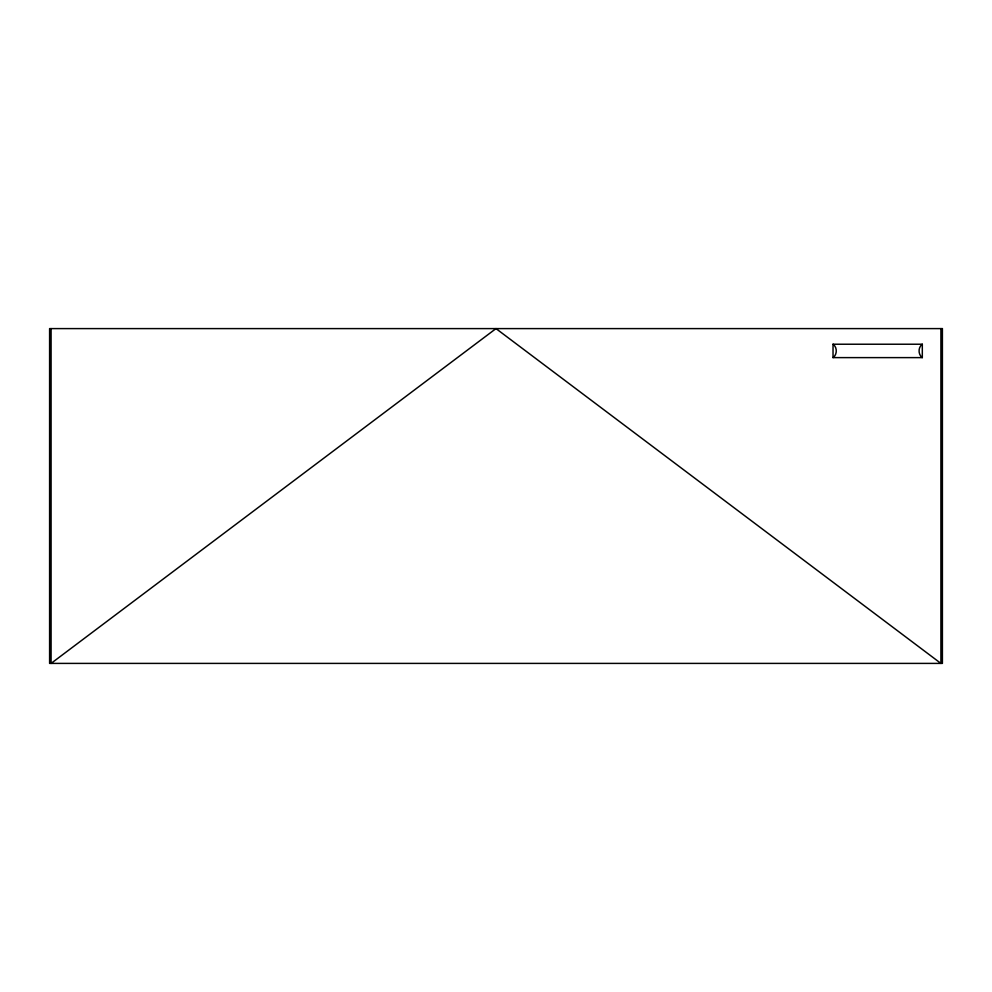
<?xml version="1.0" encoding="UTF-8"?>
<svg xmlns="http://www.w3.org/2000/svg" width="992" height="992" viewBox="0 0 992 992"><rect width="100%" height="100%" fill="white"/><g stroke="black" fill="none" stroke-linecap="round" stroke-linejoin="round"><path stroke-width="1.49" d="M833.032 357.616C837.36 354.628 837.36 347.212 833.032 344.224L833.032 357.616L922.312 357.616L922.312 344.224L833.032 344.224M922.312 344.224C917.984 347.212 917.984 354.628 922.312 357.616M940.912 328.6L940.912 663.4L496 328.6L51.088 663.4L51.088 328.6M942.4 328.6L49.6 328.6L49.6 663.4L942.4 663.4L942.4 328.6"/></g></svg>
